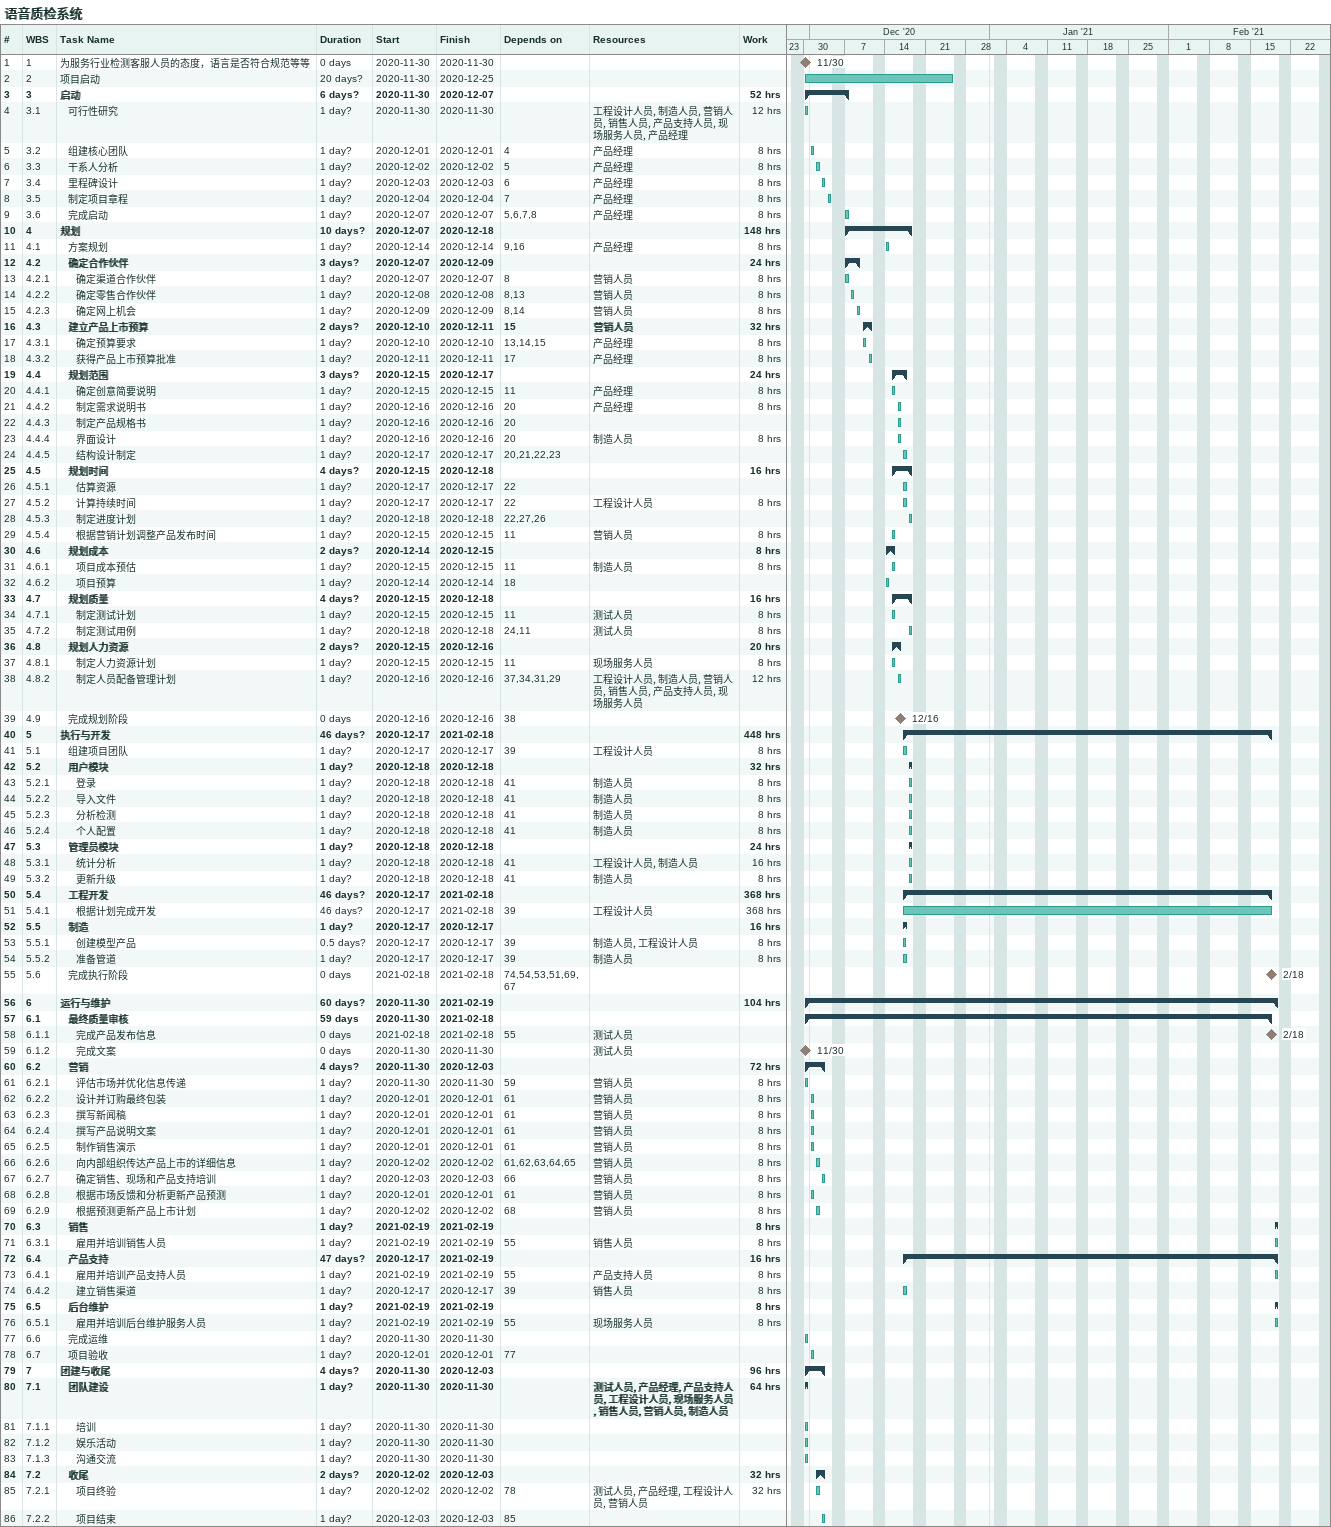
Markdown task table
语音质检系统

| ID | WBS | Task | Duration | Start | Finish | Predecessors | Resources | Work (h) |
|---|---|---|---|---|---|---|---|---|
| 1 | 1 | 为服务行业检测客服人员的态度，语言是否符合规范等等 | 0d | 2020-11-30 | 2020-11-30 |  |  |  |
| 2 | 2 | 项目启动 | 20d? | 2020-11-30 | 2020-12-25 |  |  |  |
| 3 | 3 | **启动** | 6d? | 2020-11-30 | 2020-12-07 |  |  | 52 |
| 4 | 3.1 | 可行性研究 | 1d? | 2020-11-30 | 2020-11-30 |  | 工程设计人员, 制造人员, 营销人员, 销售人员, 产品支持人员, 现场服务人员, 产品经理 | 12 |
| 5 | 3.2 | 组建核心团队 | 1d? | 2020-12-01 | 2020-12-01 | 4 | 产品经理 | 8 |
| 6 | 3.3 | 干系人分析 | 1d? | 2020-12-02 | 2020-12-02 | 5 | 产品经理 | 8 |
| 7 | 3.4 | 里程碑设计 | 1d? | 2020-12-03 | 2020-12-03 | 6 | 产品经理 | 8 |
| 8 | 3.5 | 制定项目章程 | 1d? | 2020-12-04 | 2020-12-04 | 7 | 产品经理 | 8 |
| 9 | 3.6 | 完成启动 | 1d? | 2020-12-07 | 2020-12-07 | 5, 6, 7, 8 | 产品经理 | 8 |
| 10 | 4 | **规划** | 10d? | 2020-12-07 | 2020-12-18 |  |  | 148 |
| 11 | 4.1 | 方案规划 | 1d? | 2020-12-14 | 2020-12-14 | 9, 16 | 产品经理 | 8 |
| 12 | 4.2 | **确定合作伙伴** | 3d? | 2020-12-07 | 2020-12-09 |  |  | 24 |
| 13 | 4.2.1 | 确定渠道合作伙伴 | 1d? | 2020-12-07 | 2020-12-07 | 8 | 营销人员 | 8 |
| 14 | 4.2.2 | 确定零售合作伙伴 | 1d? | 2020-12-08 | 2020-12-08 | 8, 13 | 营销人员 | 8 |
| 15 | 4.2.3 | 确定网上机会 | 1d? | 2020-12-09 | 2020-12-09 | 8, 14 | 营销人员 | 8 |
| 16 | 4.3 | **建立产品上市预算** | 2d? | 2020-12-10 | 2020-12-11 | 15 | 营销人员 | 32 |
| 17 | 4.3.1 | 确定预算要求 | 1d? | 2020-12-10 | 2020-12-10 | 13, 14, 15 | 产品经理 | 8 |
| 18 | 4.3.2 | 获得产品上市预算批准 | 1d? | 2020-12-11 | 2020-12-11 | 17 | 产品经理 | 8 |
| 19 | 4.4 | **规划范围** | 3d? | 2020-12-15 | 2020-12-17 |  |  | 24 |
| 20 | 4.4.1 | 确定创意简要说明 | 1d? | 2020-12-15 | 2020-12-15 | 11 | 产品经理 | 8 |
| 21 | 4.4.2 | 制定需求说明书 | 1d? | 2020-12-16 | 2020-12-16 | 20 | 产品经理 | 8 |
| 22 | 4.4.3 | 制定产品规格书 | 1d? | 2020-12-16 | 2020-12-16 | 20 |  |  |
| 23 | 4.4.4 | 界面设计 | 1d? | 2020-12-16 | 2020-12-16 | 20 | 制造人员 | 8 |
| 24 | 4.4.5 | 结构设计制定 | 1d? | 2020-12-17 | 2020-12-17 | 20, 21, 22, 23 |  |  |
| 25 | 4.5 | **规划时间** | 4d? | 2020-12-15 | 2020-12-18 |  |  | 16 |
| 26 | 4.5.1 | 估算资源 | 1d? | 2020-12-17 | 2020-12-17 | 22 |  |  |
| 27 | 4.5.2 | 计算持续时间 | 1d? | 2020-12-17 | 2020-12-17 | 22 | 工程设计人员 | 8 |
| 28 | 4.5.3 | 制定进度计划 | 1d? | 2020-12-18 | 2020-12-18 | 22, 27, 26 |  |  |
| 29 | 4.5.4 | 根据营销计划调整产品发布时间 | 1d? | 2020-12-15 | 2020-12-15 | 11 | 营销人员 | 8 |
| 30 | 4.6 | **规划成本** | 2d? | 2020-12-14 | 2020-12-15 |  |  | 8 |
| 31 | 4.6.1 | 项目成本预估 | 1d? | 2020-12-15 | 2020-12-15 | 11 | 制造人员 | 8 |
| 32 | 4.6.2 | 项目预算 | 1d? | 2020-12-14 | 2020-12-14 | 18 |  |  |
| 33 | 4.7 | **规划质量** | 4d? | 2020-12-15 | 2020-12-18 |  |  | 16 |
| 34 | 4.7.1 | 制定测试计划 | 1d? | 2020-12-15 | 2020-12-15 | 11 | 测试人员 | 8 |
| 35 | 4.7.2 | 制定测试用例 | 1d? | 2020-12-18 | 2020-12-18 | 24, 11 | 测试人员 | 8 |
| 36 | 4.8 | **规划人力资源** | 2d? | 2020-12-15 | 2020-12-16 |  |  | 20 |
| 37 | 4.8.1 | 制定人力资源计划 | 1d? | 2020-12-15 | 2020-12-15 | 11 | 现场服务人员 | 8 |
| 38 | 4.8.2 | 制定人员配备管理计划 | 1d? | 2020-12-16 | 2020-12-16 | 37, 34, 31, 29 | 工程设计人员, 制造人员, 营销人员, 销售人员, 产品支持人员, 现场服务人员 | 12 |
| 39 | 4.9 | 完成规划阶段 | 0d | 2020-12-16 | 2020-12-16 | 38 |  |  |
| 40 | 5 | **执行与开发** | 46d? | 2020-12-17 | 2021-02-18 |  |  | 448 |
| 41 | 5.1 | 组建项目团队 | 1d? | 2020-12-17 | 2020-12-17 | 39 | 工程设计人员 | 8 |
| 42 | 5.2 | **用户模块** | 1d? | 2020-12-18 | 2020-12-18 |  |  | 32 |
| 43 | 5.2.1 | 登录 | 1d? | 2020-12-18 | 2020-12-18 | 41 | 制造人员 | 8 |
| 44 | 5.2.2 | 导入文件 | 1d? | 2020-12-18 | 2020-12-18 | 41 | 制造人员 | 8 |
| 45 | 5.2.3 | 分析检测 | 1d? | 2020-12-18 | 2020-12-18 | 41 | 制造人员 | 8 |
| 46 | 5.2.4 | 个人配置 | 1d? | 2020-12-18 | 2020-12-18 | 41 | 制造人员 | 8 |
| 47 | 5.3 | **管理员模块** | 1d? | 2020-12-18 | 2020-12-18 |  |  | 24 |
| 48 | 5.3.1 | 统计分析 | 1d? | 2020-12-18 | 2020-12-18 | 41 | 工程设计人员, 制造人员 | 16 |
| 49 | 5.3.2 | 更新升级 | 1d? | 2020-12-18 | 2020-12-18 | 41 | 制造人员 | 8 |
| 50 | 5.4 | **工程开发** | 46d? | 2020-12-17 | 2021-02-18 |  |  | 368 |
| 51 | 5.4.1 | 根据计划完成开发 | 46d? | 2020-12-17 | 2021-02-18 | 39 | 工程设计人员 | 368 |
| 52 | 5.5 | **制造** | 1d? | 2020-12-17 | 2020-12-17 |  |  | 16 |
| 53 | 5.5.1 | 创建模型产品 | 0.5d? | 2020-12-17 | 2020-12-17 | 39 | 制造人员, 工程设计人员 | 8 |
| 54 | 5.5.2 | 准备管道 | 1d? | 2020-12-17 | 2020-12-17 | 39 | 制造人员 | 8 |
| 55 | 5.6 | 完成执行阶段 | 0d | 2021-02-18 | 2021-02-18 | 74, 54, 53, 51, 69, 67 |  |  |
| 56 | 6 | **运行与维护** | 60d? | 2020-11-30 | 2021-02-19 |  |  | 104 |
| 57 | 6.1 | **最终质量审核** | 59d | 2020-11-30 | 2021-02-18 |  |  |  |
| 58 | 6.1.1 | 完成产品发布信息 | 0d | 2021-02-18 | 2021-02-18 | 55 | 测试人员 |  |
| 59 | 6.1.2 | 完成文案 | 0d | 2020-11-30 | 2020-11-30 |  | 测试人员 |  |
| 60 | 6.2 | **营销** | 4d? | 2020-11-30 | 2020-12-03 |  |  | 72 |
| 61 | 6.2.1 | 评估市场并优化信息传递 | 1d? | 2020-11-30 | 2020-11-30 | 59 | 营销人员 | 8 |
| 62 | 6.2.2 | 设计并订购最终包装 | 1d? | 2020-12-01 | 2020-12-01 | 61 | 营销人员 | 8 |
| 63 | 6.2.3 | 撰写新闻稿 | 1d? | 2020-12-01 | 2020-12-01 | 61 | 营销人员 | 8 |
| 64 | 6.2.4 | 撰写产品说明文案 | 1d? | 2020-12-01 | 2020-12-01 | 61 | 营销人员 | 8 |
| 65 | 6.2.5 | 制作销售演示 | 1d? | 2020-12-01 | 2020-12-01 | 61 | 营销人员 | 8 |
| 66 | 6.2.6 | 向内部组织传达产品上市的详细信息 | 1d? | 2020-12-02 | 2020-12-02 | 61, 62, 63, 64, 65 | 营销人员 | 8 |
| 67 | 6.2.7 | 确定销售、现场和产品支持培训 | 1d? | 2020-12-03 | 2020-12-03 | 66 | 营销人员 | 8 |
| 68 | 6.2.8 | 根据市场反馈和分析更新产品预测 | 1d? | 2020-12-01 | 2020-12-01 | 61 | 营销人员 | 8 |
| 69 | 6.2.9 | 根据预测更新产品上市计划 | 1d? | 2020-12-02 | 2020-12-02 | 68 | 营销人员 | 8 |
| 70 | 6.3 | **销售** | 1d? | 2021-02-19 | 2021-02-19 |  |  | 8 |
| 71 | 6.3.1 | 雇用并培训销售人员 | 1d? | 2021-02-19 | 2021-02-19 | 55 | 销售人员 | 8 |
| 72 | 6.4 | **产品支持** | 47d? | 2020-12-17 | 2021-02-19 |  |  | 16 |
| 73 | 6.4.1 | 雇用并培训产品支持人员 | 1d? | 2021-02-19 | 2021-02-19 | 55 | 产品支持人员 | 8 |
| 74 | 6.4.2 | 建立销售渠道 | 1d? | 2020-12-17 | 2020-12-17 | 39 | 销售人员 | 8 |
| 75 | 6.5 | **后台维护** | 1d? | 2021-02-19 | 2021-02-19 |  |  | 8 |
| 76 | 6.5.1 | 雇用并培训后台维护服务人员 | 1d? | 2021-02-19 | 2021-02-19 | 55 | 现场服务人员 | 8 |
| 77 | 6.6 | 完成运维 | 1d? | 2020-11-30 | 2020-11-30 |  |  |  |
| 78 | 6.7 | 项目验收 | 1d? | 2020-12-01 | 2020-12-01 | 77 |  |  |
| 79 | 7 | **团建与收尾** | 4d? | 2020-11-30 | 2020-12-03 |  |  | 96 |
| 80 | 7.1 | **团队建设** | 1d? | 2020-11-30 | 2020-11-30 |  | 测试人员, 产品经理, 产品支持人员, 工程设计人员, 现场服务人员, 销售人员, 营销人员, 制造人员 | 64 |
| 81 | 7.1.1 | 培训 | 1d? | 2020-11-30 | 2020-11-30 |  |  |  |
| 82 | 7.1.2 | 娱乐活动 | 1d? | 2020-11-30 | 2020-11-30 |  |  |  |
| 83 | 7.1.3 | 沟通交流 | 1d? | 2020-11-30 | 2020-11-30 |  |  |  |
| 84 | 7.2 | **收尾** | 2d? | 2020-12-02 | 2020-12-03 |  |  | 32 |
| 85 | 7.2.1 | 项目终验 | 1d? | 2020-12-02 | 2020-12-02 | 78 | 测试人员, 产品经理, 工程设计人员, 营销人员 | 32 |
| 86 | 7.2.2 | 项目结束 | 1d? | 2020-12-03 | 2020-12-03 | 85 |  |  |
